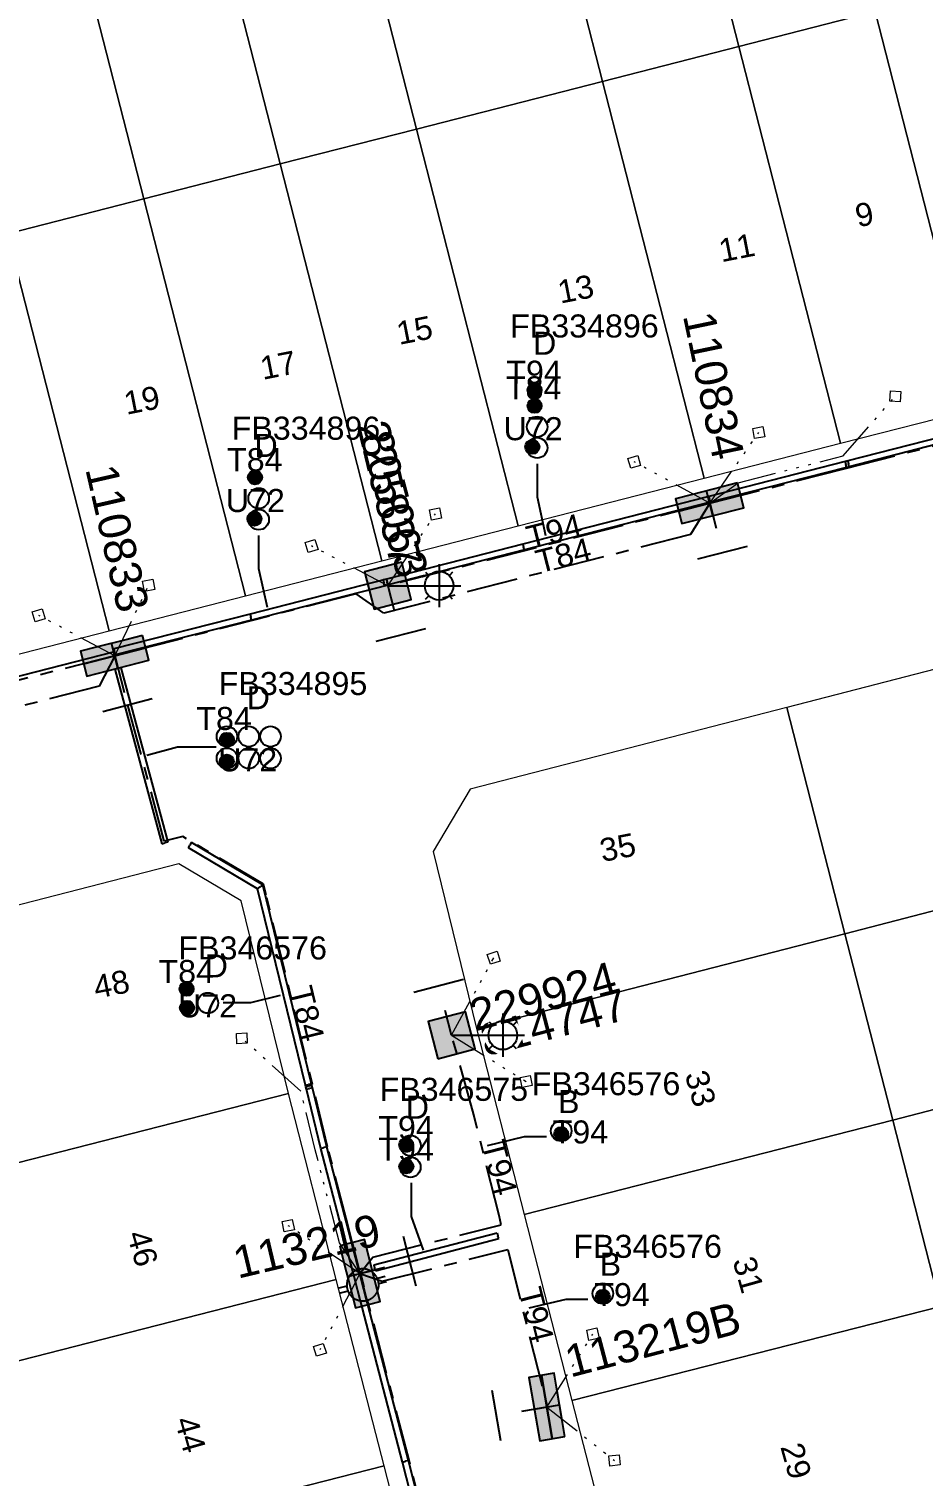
# Model space of a CAD drawing. Header units: metres. Extents: x 307635 to 308805, y 6256169 to 6257356.
# Drawn here: x 308296 to 308365.8, y 6256640.7 to 6256753.7 of the extents above; entities that cross this region are included whole.
import ezdxf
from ezdxf.enums import TextEntityAlignment as Align

# ---------------------------------------------------------------- set-up
doc = ezdxf.new("R2010")
doc.units = ezdxf.units.M
for name, pattern in [('Cable Exist UG', [7, 4, -1, 1, -1]), ('DASHED', [19.05, 12.7, -6.35]), ('PHANTOMX2', [6.6, 3, -0.75, 0.2, -0.75, 0.2, -0.75, 0.2, -0.75])]:
    doc.linetypes.add(name, pattern=pattern)
doc.layers.get('0').update_dxf_attribs({"color": 6})
doc.layers.get('Defpoints').update_dxf_attribs({"color": 250})
for name, color, linetype, lineweight in [('Cadastre Land Parcels_SP_EXT', 118, 'Continuous', 15), ('Mains_LV_EXT', 163, 'Continuous', 25), ('Services_SP_EXT', 42, 'PHANTOMX2', 20)]:
    doc.layers.add(name, color=color, linetype=linetype, lineweight=lineweight)
for name, color, linetype in [('Duct_SP_EXT', 30, 'Continuous'), ('Equip_LV_EXT', 7, 'Continuous'), ('Equip_SP_SL_EXT', 7, 'Continuous'), ('SupportsUG_SP_LV_EXT', 7, 'Continuous'), ('SupportsUG_SP_LV_SL_EXT', 7, 'Continuous')]:
    doc.layers.add(name, color=color, linetype=linetype)
doc.layers.add('UNKNOWN_FEATURES', color=1, linetype='DASHED', plot=False)
doc.styles.add('COLUMN_LABEL', font='arial.ttf', dxfattribs={"height": 2})
doc.styles.add('iecARIAL', font='arial.ttf', dxfattribs={"height": 2})
doc.styles.add('POLE_LABEL', font='arial.ttf', dxfattribs={"height": 2})
doc.styles.add('SL_LABEL', font='arial.ttf', dxfattribs={"height": 2})
doc.styles.get("Standard").update_dxf_attribs({"font": 'arial.ttf'})

# ---------------------------------------------------------------- blocks, each defined once
blk = doc.blocks.new('COLUMN_EXT')
blk.add_hatch(color=256).paths.add_polyline_path([(1.5, -1.5), (1.5, 1.5), (-1.5, 1.5), (-1.5, -1.5)])
blk.add_lwpolyline([(1.5, 1.5), (-1.5, 1.5), (-1.5, -1.5), (1.5, -1.5)], close=True)
at = {"layer": 'Defpoints', "flags": 128}
for points in [[(0, 0), (0, -2)], [(2, -4), (-2, -4)]]:
    blk.add_lwpolyline(points, dxfattribs=at)
at = {"flags": 1}
blk.add_attdef('Z', (-1.81, 2.35), '', height=0.2, rotation=180, dxfattribs=at)
at = {"flags": 9}
for tag, p in [('STREETNAME', (-1.81, 1.6)), ('LOCATION', (-1.81, 1.4)), ('SUBURB', (-1.81, 1.8)), ('LEGEND', (-1.81, 1.2)), ('NOTES', (-1.81, 2)), ('COLUMN_TYPE', (-1.81, 0.4)), ('OWNED_BY', (-1.81, 0.6)), ('USAGE', (-1.81, 1)), ('STATE', (-1.81, 0.8))]:
    blk.add_attdef(tag, text='', height=0.2, rotation=180, dxfattribs=at).set_placement(p, align=Align.MIDDLE_LEFT)
for tag, style, p in [('STRUCTURE_PLANT_NUMBER', 'POLE_LABEL', (-1.81, -0.03)), ('STREET_CODE', 'COLUMN_LABEL', (-1.81, 0.2))]:
    blk.add_attdef(tag, text='', height=0.2, rotation=180, dxfattribs=dict(at, style=style)).set_placement(p, align=Align.MIDDLE_LEFT)
at = {"style": 'COLUMN_LABEL', "width": 0.9, "flags": 8}
blk.add_attdef('ASSET_NUM', text='', height=2, rotation=270, dxfattribs=at).set_placement((2, -4), align=Align.MIDDLE_LEFT)
blk = doc.blocks.new('PILLAR_EXT')
blk.add_hatch(color=256).paths.add_polyline_path([(2.5, -1), (2.5, 1), (-2.5, 1), (-2.5, -1)])
for p, q in [((2.5, 0), (-2.5, 0)), ((0, -1), (0, 1))]:
    blk.add_line(p, q)
at = {"ltscale": 10}
blk.add_line((-2.5, 0), (2.5, 0), dxfattribs=at)
blk.add_lwpolyline([(2.5, 1), (1.25, 1), (-1.25, 1), (-2.5, 1), (-2.5, -1), (2.5, -1)], close=True)
at = {"layer": 'Defpoints'}
for p, q in [((0, 0), (0, -2)), ((2, -4), (-2, -4))]:
    blk.add_line(p, q, dxfattribs=at)
for tag, p, flags in [('STREETNAME', (0, 1.8), 9), ('LOCATION', (0, 1.2), 9), ('SUBURB', (0, 2), 1), ('PARENT', (0, 1.6), 9), ('NOTES', (0, 1.4), 9), ('SUPPORT_TYPE', (0, 0.6), 9), ('OWNED_BY', (0, 0.2), 9), ('LEGEND', (0, 1), 9), ('USAGE', (0, 0.8), 9), ('STATE', (0, 0.4), 9)]:
    blk.add_attdef(tag, p, '', height=0.2, rotation=180, dxfattribs=dict(flags=flags))
at = {"width": 0.9, "flags": 8}
blk.add_attdef('ASSET_NUM', text='', height=2, rotation=270, dxfattribs=at).set_placement((2, -4), align=Align.MIDDLE_LEFT)
blk = doc.blocks.new('DUCT_EXT')
blk.add_circle((0, 0.8), 0.8)
at = {"flags": 1}
blk.add_attdef('Z', (0, 0), '', height=0.2, dxfattribs=at)
at = {"flags": 9}
for tag, p in [('DUCT_CODE', (0, 0)), ('XSECT_TYPE', (0, -0.2)), ('STATE', (0, -0.6)), ('FB_REFERENCE', (0, -0.4)), ('NOTES', (0, -0.8))]:
    blk.add_attdef(tag, text='', height=0.2, dxfattribs=at).set_placement(p, align=Align.MIDDLE_LEFT)
blk = doc.blocks.new('SL_LANTERN_EXT')
at = {"flags": 9}
for tag, p in [('LRATECODE', (-7.4, 0)), ('LOUTREACHVOCAB', (-7.2, 0)), ('LOUTREACH', (-7, 0)), ('LANTNUMBER', (-6.6, 0)), ('LNEW', (-6.4, 0)), ('LMASTVOCAB', (-6.2, 0)), ('LMAST', (-6, 0)), ('LLAMPVOCAB', (-5.8, 0)), ('LLAMP', (-5.6, 0)), ('LEXIST', (-5.4, 0)), ('LCHARGE3PERCENT', (-5.2, 0)), ('LCHARGE3', (-5, 0)), ('LCHARGE2PERCENT', (-4.8, 0)), ('LCHARGE2', (-4.6, 0)), ('LCHARGE1PERCENT', (-4.4, 0)), ('LCHARGE1', (-4.2, 0)), ('LCATEGORY', (-4, 0)), ('LBRACKETVOCAB', (-3.8, 0)), ('LBRACKET', (-3.6, 0)), ('LKINGHEIGHT', (-3.4, 0)), ('CREPLACE', (-3.2, 0)), ('CREMOVE', (-3, 0)), ('CNUMBER', (-2.8, 0)), ('CNEW', (-2.6, 0)), ('CEXIST', (-2.4, 0)), ('USAGE', (-2.2, 0)), ('STATE', (-2, 0)), ('OWNED_BY', (-1.8, 0)), ('ORIENTATION', (-1.6, 0)), ('OPERATING_VOLTAGE', (-1.4, 0)), ('NO_PHASES', (-1.2, 0)), ('LANTERN_TYPE', (-1, 0)), ('LANTERN_PURPOSE', (-0.8, 0)), ('CONTROL_TYPE', (-0.6, 0)), ('CONSTRUCTED_VOLTAGE', (-0.4, 0))]:
    blk.add_attdef(tag, text='', height=0.001, rotation=270, dxfattribs=at).set_placement(p, align=Align.MIDDLE_LEFT)
at = {"style": 'SL_LABEL', "flags": 9}
blk.add_attdef('STREET_CODE', text='', height=0.001, rotation=270, dxfattribs=at).set_placement((0, 0), align=Align.MIDDLE_LEFT)
at = {"flags": 1}
blk.add_attdef('Z', (0, 0), '', height=0.001, rotation=270, dxfattribs=at)
at = {"width": 0.9}
blk.add_attdef('LNUMBER', text='', height=1, dxfattribs=at).set_placement((7, -1), align=Align.MIDDLE_LEFT)
at = {"flags": 9}
for tag, p in [('LREMOVE', (0, -7.6)), ('LREPLACE', (0, -7.8)), ('LTYPE', (0, -8)), ('LTYPEVOCAB', (0, -8.2)), ('LEGEND', (0, -8.4)), ('SUBURB', (0, -8.6)), ('STREETNAME', (0, -8.8)), ('LOCATION', (0, -9)), ('NOTES', (0, -9.2)), ('MAINTAINED_BY', (0, -9.86))]:
    blk.add_attdef(tag, text='', height=0.001, dxfattribs=at).set_placement(p, align=Align.MIDDLE_LEFT)
blk.add_attdef('OPERATED_BY', (0, -9.61), '', height=0.001, dxfattribs=at)
blk.add_wipeout([(5.69, 0), (5.06, -1.06), (4, -1.69), (2.94, -1.06), (2.31, 0), (2.94, 1.06), (4, 1.69), (5.06, 1.06)])
for p, q in [((4, 1.69), (4, 0)), ((0, 0), (4, 0)), ((2.94, 1.06), (3.2, 0.8)), ((5.06, 1.06), (4.8, 0.8)), ((2.94, -1.06), (3.2, -0.8)), ((4, 0), (5.69, 0)), ((4, 0), (4, -1.69)), ((5.06, -1.06), (4.8, -0.8))]:
    blk.add_line(p, q)
blk.add_circle((4, 0), 1.12)
blk = doc.blocks.new('CCP_EXT')
at = {"flags": 9}
for tag, p in [('STATE', (0, -1.8)), ('LEGEND', (0, -1.4)), ('LIFE_SUPPORT', (0, -1.6)), ('NOTES', (0, -2))]:
    blk.add_attdef(tag, text='', height=0.2, dxfattribs=at).set_placement(p, align=Align.MIDDLE_LEFT)
blk.add_wipeout([(0, 0.57), (0.57, 0), (0, -0.57), (-0.57, 0)])
blk.add_lwpolyline([(-0.57, 0), (0, 0.57), (0.57, 0), (0, -0.57), (-0.57, 0)])
at = {"flags": 1}
blk.add_attdef('Z', (0, 0), '', height=0.2, dxfattribs=at)
at = {"flags": 9}
for tag, p in [('CCP_TYPE', (0, 0)), ('CONSTRUCTED_VOLTAGE', (0, -0.2)), ('OPERATING_VOLTAGE', (0, -0.6)), ('ORIENTATION', (0, -0.8)), ('OWNED_BY', (0, -1)), ('NO_PHASES', (0, -0.4)), ('USAGE', (0, -1.2))]:
    blk.add_attdef(tag, text='', height=0.2, dxfattribs=at).set_placement(p, align=Align.MIDDLE_LEFT)
blk = doc.blocks.new('LV_UG_LINKS_OPEN_EXT')
at = {"layer": 'Equip_LV_EXT'}
for tag, height, flags, p in [('NO_PHASES', 0.167, 9, (3.17, -2)), ('OPERATING_VOLTAGE', 0.2, 9, (3, -2.6)), ('ORIENTATION', 0.2, 9, (3, -2.8)), ('STATE', 0.2, 9, (3, -3)), ('SWITCH_TYPE', 0.2, 9, (3, -3.2)), ('USAGE', 0.2, 9, (3, -3.4)), ('OWNED_BY', 0.2, 9, (3, -3.8)), ('OPERATED_BY', 0.2, 9, (3, -4)), ('TYPE', 0.2, 9, (3, -4.6)), ('NOTES', 0.2, 9, (3, -3.6)), ('MAINTAINED_BY', 0.2, 9, (3, -4.2)), ('NUMBER_OF_PHASES', 0.2, 9, (3, -4.4)), ('Z', 0.2, 1, (3, -4.8))]:
    blk.add_attdef(tag, text='', height=height, dxfattribs=dict(at, flags=flags)).set_placement(p, align=Align.MIDDLE_LEFT)
blk.add_wipeout([(4, 1.25), (3.97, 1.25), (3.94, 1.25), (3.91, 1.25), (3.88, 1.24), (3.85, 1.24), (3.82, 1.24), (3.79, 1.23), (3.76, 1.23), (3.73, 1.22), (3.7, 1.21), (3.67, 1.2), (3.64, 1.2), (3.61, 1.19), (3.58, 1.18), (3.55, 1.17), (3.52, 1.15), (3.49, 1.14), (3.47, 1.13), (3.44, 1.12), (3.41, 1.1), (3.38, 1.09), (3.36, 1.07), (3.33, 1.06), (3.31, 1.04), (3.28, 1.02), (3.26, 1), (3.23, 0.99), (3.21, 0.97), (3.18, 0.95), (3.16, 0.93), (3.14, 0.91), (3.12, 0.88), (3.09, 0.86), (3.07, 0.84), (3.05, 0.82), (3.03, 0.79), (3.01, 0.77), (3, 0.74), (2.98, 0.72), (2.96, 0.69), (2.94, 0.67), (2.93, 0.64), (2.91, 0.62), (2.9, 0.59), (2.88, 0.56), (2.87, 0.53), (2.86, 0.51), (2.85, 0.48), (2.83, 0.45), (2.82, 0.42), (2.81, 0.39), (2.8, 0.36), (2.8, 0.33), (2.79, 0.3), (2.78, 0.27), (2.77, 0.24), (2.77, 0.21), (2.76, 0.18), (2.76, 0.15), (2.76, 0.12), (2.75, 0.09), (2.75, 0.06), (2.75, 0.03), (2.75, 0), (2.75, -0.03), (2.75, -0.06), (2.75, -0.09), (2.76, -0.12), (2.76, -0.15), (2.76, -0.18), (2.77, -0.21), (2.77, -0.24), (2.78, -0.27), (2.79, -0.3), (2.8, -0.33), (2.8, -0.36), (2.81, -0.39), (2.82, -0.42), (2.83, -0.45), (2.85, -0.48), (2.86, -0.51), (2.87, -0.53), (2.88, -0.56), (2.9, -0.59), (2.91, -0.62), (2.93, -0.64), (2.94, -0.67), (2.96, -0.69), (2.98, -0.72), (3, -0.74), (3.01, -0.77), (3.03, -0.79), (3.05, -0.82), (3.07, -0.84), (3.09, -0.86), (3.12, -0.88), (3.14, -0.91), (3.16, -0.93), (3.18, -0.95), (3.21, -0.97), (3.23, -0.99), (3.26, -1), (3.28, -1.02), (3.31, -1.04), (3.33, -1.06), (3.36, -1.07), (3.38, -1.09), (3.41, -1.1), (3.44, -1.12), (3.47, -1.13), (3.49, -1.14), (3.52, -1.15), (3.55, -1.17), (3.58, -1.18), (3.61, -1.19), (3.64, -1.2), (3.67, -1.2), (3.7, -1.21), (3.73, -1.22), (3.76, -1.23), (3.79, -1.23), (3.82, -1.24), (3.85, -1.24), (3.88, -1.24), (3.91, -1.25), (3.94, -1.25), (3.97, -1.25), (4, -1.25), (4.03, -1.25), (4.06, -1.25), (4.09, -1.25), (4.12, -1.24), (4.15, -1.24), (4.18, -1.24), (4.21, -1.23), (4.24, -1.23), (4.27, -1.22), (4.3, -1.21), (4.33, -1.2), (4.36, -1.2), (4.39, -1.19), (4.42, -1.18), (4.45, -1.17), (4.48, -1.15), (4.51, -1.14), (4.53, -1.13), (4.56, -1.12), (4.59, -1.1), (4.62, -1.09), (4.64, -1.07), (4.67, -1.06), (4.69, -1.04), (4.72, -1.02), (4.74, -1), (4.77, -0.99), (4.79, -0.97), (4.82, -0.95), (4.84, -0.93), (4.86, -0.91), (4.88, -0.88), (4.91, -0.86), (4.93, -0.84), (4.95, -0.82), (4.97, -0.79), (4.99, -0.77), (5, -0.74), (5.02, -0.72), (5.04, -0.69), (5.06, -0.67), (5.07, -0.64), (5.09, -0.62), (5.1, -0.59), (5.12, -0.56), (5.13, -0.53), (5.14, -0.51), (5.15, -0.48), (5.17, -0.45), (5.18, -0.42), (5.19, -0.39), (5.2, -0.36), (5.2, -0.33), (5.21, -0.3), (5.22, -0.27), (5.23, -0.24), (5.23, -0.21), (5.24, -0.18), (5.24, -0.15), (5.24, -0.12), (5.25, -0.09), (5.25, -0.06), (5.25, -0.03), (5.25, 0), (5.25, 0.03), (5.25, 0.06), (5.25, 0.09), (5.24, 0.12), (5.24, 0.15), (5.24, 0.18), (5.23, 0.21), (5.23, 0.24), (5.22, 0.27), (5.21, 0.3), (5.2, 0.33), (5.2, 0.36), (5.19, 0.39), (5.18, 0.42), (5.17, 0.45), (5.15, 0.48), (5.14, 0.51), (5.13, 0.53), (5.12, 0.56), (5.1, 0.59), (5.09, 0.62), (5.07, 0.64), (5.06, 0.67), (5.04, 0.69), (5.02, 0.72), (5, 0.74), (4.99, 0.77), (4.97, 0.79), (4.95, 0.82), (4.93, 0.84), (4.91, 0.86), (4.88, 0.88), (4.86, 0.91), (4.84, 0.93), (4.82, 0.95), (4.79, 0.97), (4.77, 0.99), (4.74, 1), (4.72, 1.02), (4.69, 1.04), (4.67, 1.06), (4.64, 1.07), (4.62, 1.09), (4.59, 1.1), (4.56, 1.12), (4.53, 1.13), (4.51, 1.14), (4.48, 1.15), (4.45, 1.17), (4.42, 1.18), (4.39, 1.19), (4.36, 1.2), (4.33, 1.2), (4.3, 1.21), (4.27, 1.22), (4.24, 1.23), (4.21, 1.23), (4.18, 1.24), (4.15, 1.24), (4.12, 1.24), (4.09, 1.25), (4.06, 1.25), (4.03, 1.25)]).dxf.layer = 'Equip_LV_EXT'
for p, q in [((3.79, 1.86), (3.79, 1.23)), ((4.21, 1.86), (4.21, 1.23)), ((3.79, -1.23), (3.79, -1.86)), ((4.21, -1.23), (4.21, -1.86))]:
    blk.add_line(p, q, dxfattribs=at)
at = {"layer": 'Equip_LV_EXT', "flags": 128}
blk.add_lwpolyline([(4, 1.25), (3.97, 1.25), (3.94, 1.25), (3.91, 1.25), (3.88, 1.24), (3.85, 1.24), (3.82, 1.24), (3.79, 1.23), (3.76, 1.23), (3.73, 1.22), (3.7, 1.21), (3.67, 1.2), (3.64, 1.2), (3.61, 1.19), (3.58, 1.18), (3.55, 1.17), (3.52, 1.15), (3.49, 1.14), (3.47, 1.13), (3.44, 1.12), (3.41, 1.1), (3.38, 1.09), (3.36, 1.07), (3.33, 1.06), (3.31, 1.04), (3.28, 1.02), (3.26, 1), (3.23, 0.99), (3.21, 0.97), (3.18, 0.95), (3.16, 0.93), (3.14, 0.91), (3.12, 0.88), (3.09, 0.86), (3.07, 0.84), (3.05, 0.82), (3.03, 0.79), (3.01, 0.77), (3, 0.74), (2.98, 0.72), (2.96, 0.69), (2.94, 0.67), (2.93, 0.64), (2.91, 0.62), (2.9, 0.59), (2.88, 0.56), (2.87, 0.53), (2.86, 0.51), (2.85, 0.48), (2.83, 0.45), (2.82, 0.42), (2.81, 0.39), (2.8, 0.36), (2.8, 0.33), (2.79, 0.3), (2.78, 0.27), (2.77, 0.24), (2.77, 0.21), (2.76, 0.18), (2.76, 0.15), (2.76, 0.12), (2.75, 0.09), (2.75, 0.06), (2.75, 0.03), (2.75, 0), (2.75, -0.03), (2.75, -0.06), (2.75, -0.09), (2.76, -0.12), (2.76, -0.15), (2.76, -0.18), (2.77, -0.21), (2.77, -0.24), (2.78, -0.27), (2.79, -0.3), (2.8, -0.33), (2.8, -0.36), (2.81, -0.39), (2.82, -0.42), (2.83, -0.45), (2.85, -0.48), (2.86, -0.51), (2.87, -0.53), (2.88, -0.56), (2.9, -0.59), (2.91, -0.62), (2.93, -0.64), (2.94, -0.67), (2.96, -0.69), (2.98, -0.72), (3, -0.74), (3.01, -0.77), (3.03, -0.79), (3.05, -0.82), (3.07, -0.84), (3.09, -0.86), (3.12, -0.88), (3.14, -0.91), (3.16, -0.93), (3.18, -0.95), (3.21, -0.97), (3.23, -0.99), (3.26, -1), (3.28, -1.02), (3.31, -1.04), (3.33, -1.06), (3.36, -1.07), (3.38, -1.09), (3.41, -1.1), (3.44, -1.12), (3.47, -1.13), (3.49, -1.14), (3.52, -1.15), (3.55, -1.17), (3.58, -1.18), (3.61, -1.19), (3.64, -1.2), (3.67, -1.2), (3.7, -1.21), (3.73, -1.22), (3.76, -1.23), (3.79, -1.23), (3.82, -1.24), (3.85, -1.24), (3.88, -1.24), (3.91, -1.25), (3.94, -1.25), (3.97, -1.25), (4, -1.25), (4.03, -1.25), (4.06, -1.25), (4.09, -1.25), (4.12, -1.24), (4.15, -1.24), (4.18, -1.24), (4.21, -1.23), (4.24, -1.23), (4.27, -1.22), (4.3, -1.21), (4.33, -1.2), (4.36, -1.2), (4.39, -1.19), (4.42, -1.18), (4.45, -1.17), (4.48, -1.15), (4.51, -1.14), (4.53, -1.13), (4.56, -1.12), (4.59, -1.1), (4.62, -1.09), (4.64, -1.07), (4.67, -1.06), (4.69, -1.04), (4.72, -1.02), (4.74, -1), (4.77, -0.99), (4.79, -0.97), (4.82, -0.95), (4.84, -0.93), (4.86, -0.91), (4.88, -0.88), (4.91, -0.86), (4.93, -0.84), (4.95, -0.82), (4.97, -0.79), (4.99, -0.77), (5, -0.74), (5.02, -0.72), (5.04, -0.69), (5.06, -0.67), (5.07, -0.64), (5.09, -0.62), (5.1, -0.59), (5.12, -0.56), (5.13, -0.53), (5.14, -0.51), (5.15, -0.48), (5.17, -0.45), (5.18, -0.42), (5.19, -0.39), (5.2, -0.36), (5.2, -0.33), (5.21, -0.3), (5.22, -0.27), (5.23, -0.24), (5.23, -0.21), (5.24, -0.18), (5.24, -0.15), (5.24, -0.12), (5.25, -0.09), (5.25, -0.06), (5.25, -0.03), (5.25, 0), (5.25, 0.03), (5.25, 0.06), (5.25, 0.09), (5.24, 0.12), (5.24, 0.15), (5.24, 0.18), (5.23, 0.21), (5.23, 0.24), (5.22, 0.27), (5.21, 0.3), (5.2, 0.33), (5.2, 0.36), (5.19, 0.39), (5.18, 0.42), (5.17, 0.45), (5.15, 0.48), (5.14, 0.51), (5.13, 0.53), (5.12, 0.56), (5.1, 0.59), (5.09, 0.62), (5.07, 0.64), (5.06, 0.67), (5.04, 0.69), (5.02, 0.72), (5, 0.74), (4.99, 0.77), (4.97, 0.79), (4.95, 0.82), (4.93, 0.84), (4.91, 0.86), (4.88, 0.88), (4.86, 0.91), (4.84, 0.93), (4.82, 0.95), (4.79, 0.97), (4.77, 0.99), (4.74, 1), (4.72, 1.02), (4.69, 1.04), (4.67, 1.06), (4.64, 1.07), (4.62, 1.09), (4.59, 1.1), (4.56, 1.12), (4.53, 1.13), (4.51, 1.14), (4.48, 1.15), (4.45, 1.17), (4.42, 1.18), (4.39, 1.19), (4.36, 1.2), (4.33, 1.2), (4.3, 1.21), (4.27, 1.22), (4.24, 1.23), (4.21, 1.23), (4.18, 1.24), (4.15, 1.24), (4.12, 1.24), (4.09, 1.25), (4.06, 1.25), (4.03, 1.25)], close=True, dxfattribs=at)
at = {"layer": 'Equip_LV_EXT', "flags": 9}
for tag, p in [('ACTUAL_STATUS', (3.17, -1.67)), ('CONSTRUCTED_VOLTAGE', (3.17, -1.83))]:
    blk.add_attdef(tag, text='', height=0.167, dxfattribs=at).set_placement(p, align=Align.MIDDLE_LEFT)
blk = doc.blocks.new('CABLE_LARGE_EXT')
h = blk.add_hatch(color=256)
edge = h.paths.add_edge_path()
edge.add_arc((0, 0.55), 0.55, 0, 360)
blk.add_circle((0, 0.55), 0.55)
at = {"flags": 1}
blk.add_attdef('Z', (0, 0), '', height=0.2, dxfattribs=at)
at = {"flags": 9}
for tag, p in [('COND_CODE', (0, 0)), ('STATE', (0, -0.4)), ('XSECT_SIZE', (0, -0.6)), ('FB_REFERENCE', (0, -0.2)), ('NOTES', (0, -0.8))]:
    blk.add_attdef(tag, text='', height=0.2, dxfattribs=at).set_placement(p, align=Align.MIDDLE_LEFT)

msp = doc.modelspace()

# ---------------------------------------------------------------- linework, layer by layer
at = {"layer": 'Cadastre Land Parcels_SP_EXT', "linetype": 'Continuous'}
for points in [[(308362.05, 6256755.02), (308354.11, 6256786.01), (308343.46, 6256783.28), (308351.4, 6256752.29), (308362.05, 6256755.02)], [(308351.4, 6256752.29), (308343.46, 6256783.28), (308332.81, 6256780.55), (308340.75, 6256749.56), (308351.4, 6256752.29)], [(308340.75, 6256749.56), (308332.81, 6256780.55), (308318.29, 6256776.83), (308326.23, 6256745.84), (308340.75, 6256749.56)], [(308326.23, 6256745.84), (308318.29, 6256776.83), (308307.64, 6256774.11), (308315.58, 6256743.11), (308326.23, 6256745.84)], [(308315.58, 6256743.11), (308307.64, 6256774.11), (308296.99, 6256771.38), (308304.93, 6256740.38), (308315.58, 6256743.11)], [(308304.93, 6256740.38), (308296.99, 6256771.38), (308286.34, 6256768.65), (308294.28, 6256737.66), (308304.93, 6256740.38)], [(308375.93, 6256725.65), (308379.65, 6256726.6), (308371.73, 6256757.5), (308362.05, 6256755.02), (308369.99, 6256724.02), (308375.93, 6256725.65)], [(308369.99, 6256724.02), (308362.05, 6256755.02), (308351.4, 6256752.29), (308359.34, 6256721.3), (308369.99, 6256724.02)], [(308359.34, 6256721.3), (308351.4, 6256752.29), (308340.75, 6256749.56), (308348.69, 6256718.57), (308359.34, 6256721.3)], [(308348.69, 6256718.57), (308340.75, 6256749.56), (308326.23, 6256745.84), (308334.16, 6256714.85), (308348.69, 6256718.57)], [(308334.16, 6256714.85), (308326.23, 6256745.84), (308315.58, 6256743.11), (308323.51, 6256712.12), (308334.16, 6256714.85)], [(308323.51, 6256712.12), (308315.58, 6256743.11), (308304.93, 6256740.38), (308312.86, 6256709.39), (308323.51, 6256712.12)], [(308312.86, 6256709.39), (308304.93, 6256740.38), (308294.28, 6256737.66), (308302.21, 6256706.66), (308312.86, 6256709.39)], [(308302.21, 6256706.66), (308294.28, 6256737.66), (308279.75, 6256733.93), (308287.69, 6256702.94), (308302.21, 6256706.66)], [(308389.06, 6256690.62), (308385.53, 6256704.35), (308380.65, 6256707.24), (308355.15, 6256700.66), (308359.69, 6256682.98), (308389.06, 6256690.62)], [(308359.69, 6256682.98), (308355.15, 6256700.66), (308330.42, 6256694.28), (308327.54, 6256689.41), (308330.91, 6256675.61), (308359.69, 6256682.98)], [(308392.79, 6256676.07), (308389.06, 6256690.62), (308359.69, 6256682.98), (308363.42, 6256668.43), (308392.79, 6256676.07)], [(308316.23, 6256670.52), (308312.53, 6256685.57), (308307.67, 6256688.45), (308282.36, 6256681.96), (308287.21, 6256663.1), (308316.23, 6256670.52)], [(308363.42, 6256668.43), (308359.69, 6256682.98), (308330.91, 6256675.61), (308334.64, 6256661.08), (308363.42, 6256668.43)], [(308396.53, 6256661.52), (308392.79, 6256676.07), (308363.42, 6256668.43), (308367.15, 6256653.88), (308396.53, 6256661.52)], [(308319.96, 6256655.99), (308316.23, 6256670.52), (308287.21, 6256663.1), (308290.94, 6256648.57), (308319.96, 6256655.99)], [(308367.15, 6256653.88), (308363.42, 6256668.43), (308334.64, 6256661.08), (308338.37, 6256646.54), (308367.15, 6256653.88)], [(308323.69, 6256641.46), (308319.96, 6256655.99), (308290.94, 6256648.57), (308294.67, 6256634.03), (308323.69, 6256641.46)], [(308370.89, 6256639.34), (308367.15, 6256653.88), (308338.37, 6256646.54), (308342.1, 6256632.01), (308370.89, 6256639.34)], [(308327.42, 6256626.93), (308323.69, 6256641.46), (308294.67, 6256634.03), (308298.4, 6256619.5), (308327.42, 6256626.93)]]:
    msp.add_lwpolyline(points, close=True, dxfattribs=at)
at = {"layer": 'Duct_SP_EXT'}
for p, q in [((308370.35, 6256722.61), (308359.91, 6256719.94)), ((308370.47, 6256722.15), (308360.03, 6256719.47)), ((308359.7, 6256719.88), (308349.05, 6256717.15)), ((308359.82, 6256719.42), (308349.17, 6256716.69)), ((308359.91, 6256719.94), (308359.7, 6256719.88)), ((308359.7, 6256719.88), (308359.76, 6256719.65)), ((308359.82, 6256719.42), (308359.76, 6256719.65)), ((308360.03, 6256719.47), (308359.82, 6256719.42)), ((308359.91, 6256719.94), (308359.97, 6256719.7)), ((308359.91, 6256719.94), (308359.97, 6256719.7)), ((308360.03, 6256719.47), (308359.97, 6256719.7)), ((308360.03, 6256719.47), (308359.97, 6256719.7)), ((308349.05, 6256717.15), (308334.53, 6256713.43)), ((308349.05, 6256717.15), (308349.11, 6256716.92)), ((308349.05, 6256717.15), (308349.11, 6256716.92)), ((308349.17, 6256716.69), (308334.65, 6256712.97)), ((308349.17, 6256716.69), (308349.11, 6256716.92)), ((308349.17, 6256716.69), (308349.11, 6256716.92)), ((308334.53, 6256713.43), (308334.59, 6256713.2)), ((308334.65, 6256712.97), (308334.59, 6256713.2)), ((308313.23, 6256707.96), (308302.58, 6256705.24)), ((308313.23, 6256707.96), (308313.29, 6256707.73)), ((308313.35, 6256707.5), (308302.7, 6256704.77)), ((308313.35, 6256707.5), (308313.29, 6256707.73)), ((308302.58, 6256705.24), (308302.64, 6256705)), ((308302.7, 6256704.77), (308302.64, 6256705)), ((308302.67, 6256703.65), (308302.9, 6256703.71)), ((308302.67, 6256703.65), (308306.33, 6256690.02)), ((308303.14, 6256703.77), (308302.9, 6256703.71)), ((308303.14, 6256703.77), (308306.79, 6256690.15)), ((308306.33, 6256690.02), (308306.56, 6256690.09)), ((308306.79, 6256690.15), (308306.56, 6256690.09)), ((308308.41, 6256689.7), (308308.53, 6256689.91)), ((308308.66, 6256690.12), (308308.53, 6256689.91)), ((308314.22, 6256686.82), (308308.66, 6256690.12)), ((308313.8, 6256686.51), (308308.41, 6256689.7)), ((308313.8, 6256686.51), (308314.01, 6256686.66)), ((308314.22, 6256686.82), (308314.01, 6256686.66)), ((308318.02, 6256671.29), (308314.22, 6256686.82)), ((308317.55, 6256671.17), (308317.79, 6256671.23)), ((308317.55, 6256671.17), (308317.79, 6256671.23)), ((308317.58, 6256671.04), (308317.55, 6256671.17)), ((308317.55, 6256671.17), (308317.55, 6256671.17)), ((308317.58, 6256671.04), (308317.82, 6256671.1)), ((308317.58, 6256671.04), (308317.82, 6256671.1)), ((308317.63, 6256670.86), (308317.58, 6256671.04)), ((308317.63, 6256670.86), (308317.86, 6256670.92)), ((308318.76, 6256666.24), (308317.63, 6256670.86)), ((308318.02, 6256671.29), (308317.79, 6256671.23)), ((308318.02, 6256671.29), (308317.79, 6256671.23)), ((308318.05, 6256671.16), (308317.82, 6256671.1)), ((308318.05, 6256671.16), (308317.82, 6256671.1)), ((308318.1, 6256670.97), (308317.86, 6256670.92)), ((308318.05, 6256671.16), (308318.02, 6256671.29)), ((308318.02, 6256671.29), (308318.02, 6256671.29)), ((308318.1, 6256670.97), (308318.05, 6256671.16)), ((308319.22, 6256666.36), (308318.1, 6256670.97)), ((308318.76, 6256666.24), (308318.99, 6256666.3)), ((308319.22, 6256666.36), (308318.99, 6256666.3)), ((308332.53, 6256659.65), (308332.59, 6256659.42)), ((308332.65, 6256659.19), (308332.59, 6256659.42)), ((308325.12, 6256641.74), (308325.36, 6256641.8)), ((308328.78, 6256627.5), (308325.12, 6256641.74)), ((308325.59, 6256641.86), (308325.36, 6256641.8)), ((308329.24, 6256627.62), (308325.59, 6256641.86))]:
    msp.add_line(p, q, dxfattribs=at)
for points in [[(308335.64, 6256719.69), (308335.64, 6256717.13), (308336.3, 6256714.1)], [(308313.89, 6256714.09), (308313.89, 6256711.53), (308314.55, 6256708.5)], [(308310.59, 6256697.58), (308307.57, 6256697.58), (308305.16, 6256696.93)], [(308311.12, 6256677.63), (308313.28, 6256677.63), (308315.59, 6256678.2)], [(308336.37, 6256667.15), (308334.64, 6256667.15), (308331.74, 6256666.44)], [(308325.8, 6256663.55), (308325.8, 6256660.92), (308326.74, 6256658.3)], [(308339.62, 6256654.45), (308337.89, 6256654.45), (308334.99, 6256653.75)]]:
    msp.add_lwpolyline(points, dxfattribs=at)
at = {"layer": 'Mains_LV_EXT', "linetype": 'Cable Exist UG'}
for points in [[(308302.66, 6256704.71), (308301.44, 6256702.33), (308301.44, 6256702.33), (308288.98, 6256699.14), (308273.16, 6256695.09), (308270.87, 6256696.56), (308270.87, 6256696.56), (308247.71, 6256690.63), (308245.99, 6256690.19)], [(308302.66, 6256704.71), (308273.55, 6256697.25)]]:
    msp.add_lwpolyline(points, dxfattribs=at)
at = {"layer": 'UNKNOWN_FEATURES'}
msp.add_lwpolyline([(308302.64, 6256705.01), (308288.11, 6256701.29), (308273.59, 6256697.57)], dxfattribs=at)

# ---------------------------------------------------------------- block references
at = {"layer": 'Duct_SP_EXT'}
for name, p in [('CABLE_LARGE_EXT', (308335.45, 6256724.91)), ('CABLE_LARGE_EXT', (308335.45, 6256723.67)), ('DUCT_EXT', (308335.65, 6256721.79)), ('CABLE_LARGE_EXT', (308335.27, 6256720.47)), ('DUCT_EXT', (308335.65, 6256720.14)), ('CABLE_LARGE_EXT', (308313.61, 6256718.09)), ('DUCT_EXT', (308313.9, 6256716.2)), ('CABLE_LARGE_EXT', (308313.57, 6256714.86)), ('DUCT_EXT', (308313.9, 6256714.54)), ('DUCT_EXT', (308311.42, 6256697.6)), ('DUCT_EXT', (308313.12, 6256697.6)), ('DUCT_EXT', (308314.82, 6256697.6)), ('CABLE_LARGE_EXT', (308311.42, 6256697.6)), ('DUCT_EXT', (308311.42, 6256695.9)), ('CABLE_LARGE_EXT', (308311.41, 6256695.9)), ('DUCT_EXT', (308313.12, 6256695.9)), ('DUCT_EXT', (308314.82, 6256695.9)), ('CABLE_LARGE_EXT', (308308.27, 6256678.14)), ('CABLE_LARGE_EXT', (308308.3, 6256676.67)), ('DUCT_EXT', (308309.93, 6256676.79)), ('DUCT_EXT', (308337.53, 6256666.8)), ('DUCT_EXT', (308325.76, 6256665.65)), ('CABLE_LARGE_EXT', (308337.53, 6256666.8)), ('CABLE_LARGE_EXT', (308325.42, 6256665.96)), ('CABLE_LARGE_EXT', (308325.43, 6256664.28)), ('DUCT_EXT', (308325.75, 6256663.97)), ('DUCT_EXT', (308340.78, 6256654.1)), ('CABLE_LARGE_EXT', (308340.78, 6256654.1))]:
    msp.add_blockref(name, p, dxfattribs=at)
at = {"layer": 'SupportsUG_SP_LV_SL_EXT'}
ref = msp.add_blockref('COLUMN_EXT', (308323.99, 6256710.18), dxfattribs=dict(at, rotation=14.37301482242223))
ref.add_attrib('ASSET_NUM', '805063', dxfattribs={"layer": '0', "height": 2.5, "rotation": 284.8046, "style": 'COLUMN_LABEL'}).set_placement((308325.99, 6256710.93), align=Align.MIDDLE_RIGHT)
ref = msp.add_blockref('COLUMN_EXT', (308328.97, 6256675.07), dxfattribs=dict(at, rotation=194.6871510747536))
ref.add_attrib('ASSET_NUM', '814747', dxfattribs={"layer": '0', "height": 2.5, "rotation": 14.6919, "style": 'COLUMN_LABEL'}).set_placement((308330.97, 6256675.82), align=Align.TOP_LEFT)

# ---------------------------------------------------------------- texts
at = {"layer": 'Cadastre Land Parcels_SP_EXT'}
for s, rotation, p in [('9', 11.0919, (308360.69, 6256738.16)), ('11', 11.0962, (308350.04, 6256735.43)), ('13', 11.0905, (308337.46, 6256732.2)), ('15', 11.0962, (308324.87, 6256728.98)), ('17', 11.097, (308314.22, 6256726.25)), ('19', 11.0876, (308303.57, 6256723.52)), ('35', 11.177, (308340.74, 6256688.59)), ('48', 11.094, (308301.2, 6256677.92)), ('33', 285.7468, (308347.17, 6256672.02)), ('46', 285.7422, (308303.59, 6256659.54)), ('31', 285.7438, (308350.9, 6256657.48)), ('44', 285.7494, (308307.32, 6256645.01)), ('29', 285.7458, (308354.63, 6256642.94))]:
    msp.add_text(s, height=1.8, rotation=rotation, dxfattribs=at).set_placement(p)
at = {"layer": 'Duct_SP_EXT'}
for s, p in [('FB334896', (308333.54, 6256729.56)), ('D', (308335.33, 6256728.21)), ('T94', (308333.24, 6256725.95)), ('T84', (308333.21, 6256724.73)), ('FB334896', (308311.79, 6256721.58)), ('U72', (308333.03, 6256721.54)), ('D', (308313.57, 6256720.23)), ('T84', (308311.43, 6256719.12)), ('U72', (308311.33, 6256715.93)), ('FB334895', (308310.78, 6256701.64)), ('D', (308312.96, 6256700.53)), ('T84', (308309.03, 6256698.91)), ('U72', (308310.73, 6256695.68)), ('FB346576', (308307.63, 6256680.99)), ('T84', (308306.07, 6256679.15)), ('D', (308309.68, 6256679.59)), ('U72', (308307.6, 6256676.47)), ('FB346575', (308323.34, 6256669.95)), ('FB346576', (308335.23, 6256670.39)), ('B', (308337.28, 6256668.99)), ('D', (308325.39, 6256668.55)), ('T94', (308323.24, 6256666.96)), ('T94', (308336.86, 6256666.62)), ('T94', (308323.25, 6256665.28)), ('FB346576', (308338.48, 6256657.69)), ('B', (308340.53, 6256656.29)), ('T94', (308340.11, 6256653.92))]:
    msp.add_text(s, height=1.8, dxfattribs=at).set_placement(p)
at = {"layer": 'Mains_LV_EXT'}
for s, rotation, p in [('T94', 14.3396, (308335.09, 6256713.02)), ('T84', 14.3692, (308335.82, 6256711.14)), ('T84', 283.7354, (308316.28, 6256678.66)), ('T94', 284.1459, (308331.31, 6256666.62)), ('T94', 284.152, (308334.18, 6256655.13))]:
    msp.add_text(s, height=1.8, rotation=rotation, dxfattribs=at).set_placement(p)

# ---------------------------------------------------------------- next in the draw order: block references
at = {"layer": 'Equip_LV_EXT', "rotation": 283.8492829765447}
msp.add_blockref('LV_UG_LINKS_OPEN_EXT', (308321.07, 6256659.46), dxfattribs=at)
at = {"layer": 'Equip_SP_SL_EXT'}
ref = msp.add_blockref('SL_LANTERN_EXT', (308323.99, 6256710.18), dxfattribs=at)
ref.add_attrib('ASSET_NUM', '225837', dxfattribs={"layer": '0', "height": 2.5, "rotation": 283.5276, "style": 'iecARIAL'}).set_placement((308325.49, 6256711.68), align=Align.MIDDLE_RIGHT)
ref = msp.add_blockref('SL_LANTERN_EXT', (308328.97, 6256675.07), dxfattribs=at)
ref.add_attrib('ASSET_NUM', '229924', dxfattribs={"layer": '0', "height": 2.5, "rotation": 15.4063, "style": 'iecARIAL'}).set_placement((308330.47, 6256676.57), align=Align.MIDDLE_LEFT)
at = {"layer": 'Services_SP_EXT'}
for p, rotation in [((308363.63, 6256724.97), 220.5021612714963), ((308352.96, 6256722.14), 235.292709077417), ((308343.23, 6256719.85), 331.2927089814961), ((308318.03, 6256713.28), 332.4701682809905), ((308305.31, 6256710.21), 236.0920290652078), ((308296.72, 6256707.86), 332.0920292254347), ((308312.58, 6256674.84), 318.1402970301376), ((308334.79, 6256671.46), 146.6871512352498), ((308316.21, 6256660.2), 326.2579694772512), ((308340, 6256651.73), 237.7806360470878), ((308318.68, 6256650.51), 62.25796953822215), ((308341.69, 6256641.87), 141.7806359177309)]:
    msp.add_blockref('CCP_EXT', p, dxfattribs=dict(at, rotation=rotation))

# ---------------------------------------------------------------- next in the draw order: linework, layer by layer
at = {"layer": 'Duct_SP_EXT'}
for p, q in [((308334.53, 6256713.43), (308323.88, 6256710.7)), ((308334.65, 6256712.97), (308324, 6256710.24)), ((308323.88, 6256710.69), (308313.23, 6256707.96)), ((308324, 6256710.23), (308313.35, 6256707.5)), ((308323.88, 6256710.7), (308323.61, 6256710.63)), ((308323.61, 6256710.63), (308323.67, 6256710.4)), ((308323.73, 6256710.17), (308323.67, 6256710.4)), ((308324, 6256710.24), (308323.73, 6256710.17)), ((308323.88, 6256710.7), (308323.94, 6256710.47)), ((308323.88, 6256710.69), (308323.94, 6256710.46)), ((308324, 6256710.24), (308323.94, 6256710.47)), ((308324, 6256710.23), (308323.94, 6256710.46)), ((308317.55, 6256671.17), (308313.8, 6256686.51)), ((308321.33, 6256656.33), (308318.76, 6256666.24)), ((308321.8, 6256656.45), (308319.22, 6256666.36)), ((308322.89, 6256657.14), (308332.53, 6256659.65)), ((308323.02, 6256656.68), (308332.65, 6256659.19)), ((308322.89, 6256657.14), (308322.95, 6256656.91)), ((308321.33, 6256656.33), (308321.57, 6256656.39)), ((308321.33, 6256656.33), (308321.57, 6256656.39)), ((308325.12, 6256641.74), (308321.33, 6256656.33)), ((308321.8, 6256656.45), (308321.57, 6256656.39)), ((308321.8, 6256656.45), (308321.57, 6256656.39)), ((308325.59, 6256641.86), (308321.8, 6256656.45)), ((308323.02, 6256656.68), (308322.95, 6256656.91))]:
    msp.add_line(p, q, dxfattribs=at)
at = {"layer": 'Mains_LV_EXT', "linetype": 'Cable Exist UG'}
for points in [[(308349.13, 6256716.62), (308359.72, 6256719.33), (308359.72, 6256719.33), (308370.52, 6256722.1), (308376.33, 6256723.69), (308377.95, 6256724.1), (308379.73, 6256722.49), (308379.73, 6256722.49), (308398.92, 6256727.37), (308421.26, 6256733.04), (308422.94, 6256733.49), (308423.79, 6256716.22), (308426.51, 6256715.56)], [(308321.81, 6256656.46), (308320.89, 6256660.17), (308320.89, 6256660.17), (308319.28, 6256666.37), (308314.48, 6256686.04), (308314.28, 6256686.86), (308314.28, 6256686.86), (308307.97, 6256690.59), (308306.52, 6256690.22), (308302.66, 6256704.71)], [(308321.81, 6256656.46), (308322.82, 6256657.75), (308332.85, 6256660.27), (308332.68, 6256660.99), (308332.68, 6256660.99), (308330.7, 6256668.86), (308328.96, 6256675.13)], [(308321.81, 6256656.46), (308323.55, 6256655.87), (308333.35, 6256658.33), (308333.35, 6256658.33), (308336.42, 6256646.11)], [(308333.05, 6256612.99), (308332.18, 6256616.4), (308332.18, 6256616.4), (308325.65, 6256641.88), (308321.87, 6256656.43)]]:
    msp.add_lwpolyline(points, dxfattribs=at)
at = {"layer": 'Services_SP_EXT'}
for points in [[(308349.13, 6256716.62), (308351.35, 6256718.22), (308351.35, 6256718.22), (308359.56, 6256720.32), (308363.63, 6256724.97)], [(308349.13, 6256716.62), (308352.96, 6256722.14)], [(308349.13, 6256716.62), (308343.23, 6256719.85)], [(308323.99, 6256710.18), (308318.03, 6256713.28)], [(308302.66, 6256704.71), (308305.31, 6256710.21)], [(308302.66, 6256704.71), (308296.72, 6256707.86)], [(308321.81, 6256656.46), (308320.2, 6256658.87), (308320.2, 6256658.87), (308318.31, 6256666.13), (308317.19, 6256670.71), (308312.58, 6256674.84)], [(308328.97, 6256675.07), (308334.79, 6256671.46)], [(308321.81, 6256656.46), (308316.21, 6256660.2)], [(308321.81, 6256656.46), (308318.68, 6256650.51)], [(308336.41, 6256646.04), (308340, 6256651.73)], [(308336.41, 6256646.04), (308341.69, 6256641.87)]]:
    msp.add_lwpolyline(points, dxfattribs=at)

# ---------------------------------------------------------------- next in the draw order: block references
for p, rotation in [((308327.71, 6256715.78), 236.470168481523), ((308332.26, 6256681.13), 242.687150919623)]:
    msp.add_blockref('CCP_EXT', p, dxfattribs=dict(at, rotation=rotation))
at = {"layer": 'SupportsUG_SP_LV_EXT'}
ref = msp.add_blockref('PILLAR_EXT', (308349.13, 6256716.62), dxfattribs=dict(at, rotation=14.37042860493258))
ref.add_attrib('ASSET_NUM', '110834', dxfattribs={"layer": '0', "height": 2.5, "rotation": 281.7948, "style": 'iecARIAL'}).set_placement((308350.63, 6256720.12), align=Align.MIDDLE_RIGHT)
ref = msp.add_blockref('PILLAR_EXT', (308302.66, 6256704.71), dxfattribs=dict(at, rotation=14.37301482242223))
ref.add_attrib('ASSET_NUM', '110833', dxfattribs={"layer": '0', "height": 2.5, "rotation": 282.8588, "style": 'iecARIAL'}).set_placement((308304.16, 6256708.21), align=Align.MIDDLE_RIGHT)
ref = msp.add_blockref('PILLAR_EXT', (308321.81, 6256656.46), dxfattribs=dict(at, rotation=104.2579696070016))
ref.add_attrib('ASSET_NUM', '113219', dxfattribs={"layer": '0', "height": 2.5, "rotation": 13.3556, "style": 'iecARIAL'}).set_placement((308323.31, 6256659.96), align=Align.MIDDLE_RIGHT)
ref = msp.add_blockref('PILLAR_EXT', (308336.41, 6256646.04), dxfattribs=dict(at, rotation=279.7806359635993))
ref.add_attrib('ASSET_NUM', '113219B', dxfattribs={"layer": '0', "height": 2.5, "rotation": 14.7376, "style": 'iecARIAL'}).set_placement((308337.91, 6256649.54), align=Align.MIDDLE_LEFT)

# ---------------------------------------------------------------- next in the draw order: linework, layer by layer
at = {"layer": 'Mains_LV_EXT', "linetype": 'Cable Exist UG'}
for points in [[(308349.13, 6256716.62), (308347.62, 6256714.17), (308347.62, 6256714.17), (308323.67, 6256708.03), (308321.5, 6256709.54), (308321.5, 6256709.54), (308307.24, 6256705.88), (308302.66, 6256704.71)], [(308349.13, 6256716.62), (308323.99, 6256710.18)]]:
    msp.add_lwpolyline(points, dxfattribs=at)
at = {"layer": 'Services_SP_EXT'}
for points in [[(308323.99, 6256710.18), (308327.71, 6256715.78)], [(308328.97, 6256675.07), (308332.26, 6256681.13)]]:
    msp.add_lwpolyline(points, dxfattribs=at)

doc.saveas('drawing.dxf')
